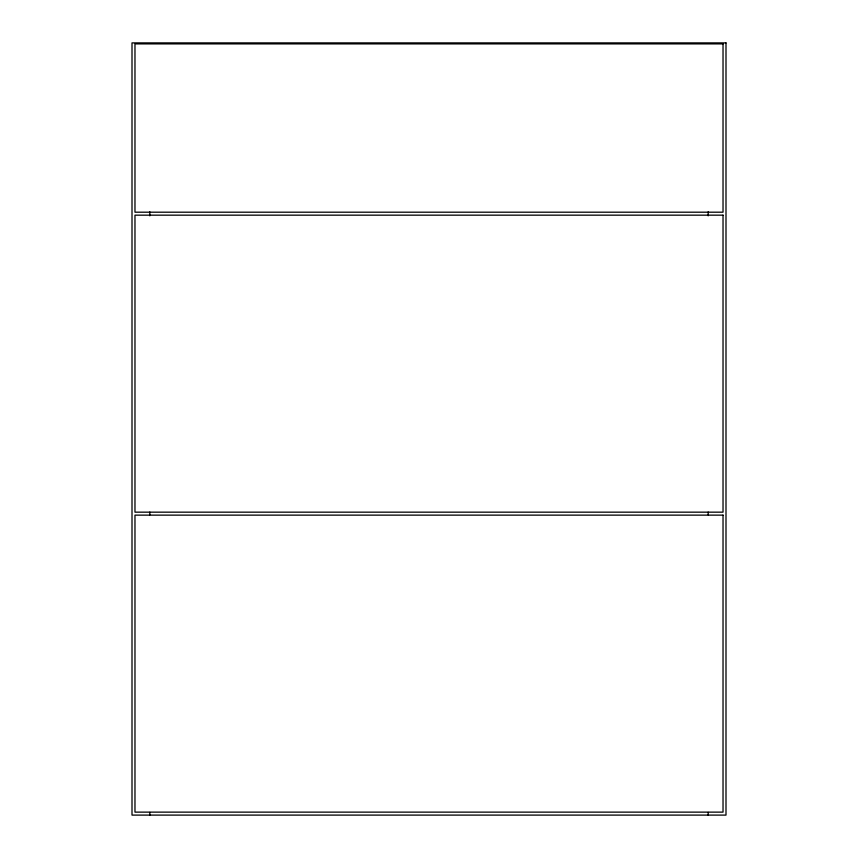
<?xml version="1.0" encoding="UTF-8"?>
<svg xmlns="http://www.w3.org/2000/svg" width="858" height="858" viewBox="0 0 858 858"><rect width="100%" height="100%" fill="white"/><g stroke="black" fill="none" stroke-linecap="round" stroke-linejoin="round"><path stroke-width="1.29" d="M708.182 211.819L708.182 215.841M708.182 512.119L708.182 514.8M708.182 812.419L708.182 815.1M149.818 211.819L149.818 215.841M149.818 512.119L149.818 514.8M149.818 812.419L149.818 815.1M725.997 42.9L132.003 42.9L132.003 815.1L725.997 815.1L725.997 42.9M723.026 43.887L134.974 43.887L134.974 212.194L723.026 212.194L723.026 43.887M723.026 215.165L134.974 215.165L134.974 512.162L723.026 512.162L723.026 215.165M723.026 515.132L134.974 515.132L134.974 812.129L723.026 812.129L723.026 515.132"/></g></svg>
